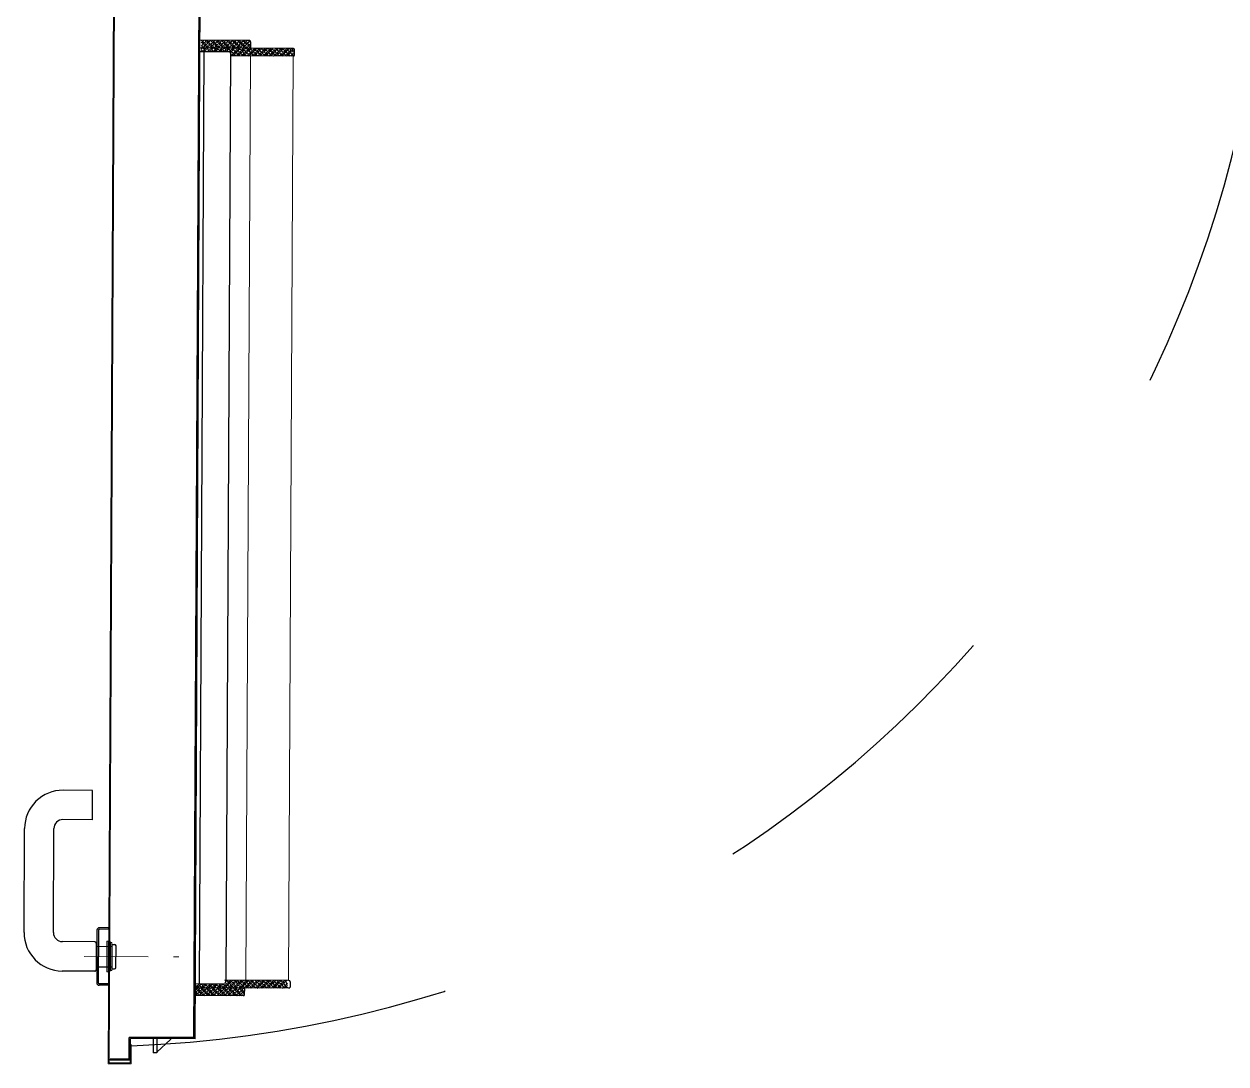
# Model space of a CAD drawing. Header units: centimetres. Extents: x 139057 to 200038, y 34824 to 80516.
# Drawn here: x 176665.3 to 176759.3, y 52614.2 to 52695.5 of the extents above; entities that cross this region are included whole.
import ezdxf

# ---------------------------------------------------------------- set-up
doc = ezdxf.new("R2010")
doc.units = ezdxf.units.CM
doc.header["$LTSCALE"] = 100
doc.linetypes.add('DASHDOT', pattern=[2.35, 1.25, -0.5, 0.1, -0.5])
doc.linetypes.add('HIDDEN', pattern=[0.5, 0.25, -0.25])
for name, color, linetype in [('1', 7, 'Continuous'), ('A-SI-PORTE', 5, 'Continuous'), ('CAMPITURE', 8, 'Continuous'), ('Layer1', 7, 'Continuous'), ('Layer5', 2, 'Continuous')]:
    doc.layers.add(name, color=color, linetype=linetype)
for name, color, linetype, lineweight in [('2', 8, 'HIDDEN', 18), ('4', 7, 'Continuous', 20), ('6', 2, 'Continuous', 20)]:
    doc.layers.add(name, color=color, linetype=linetype, lineweight=lineweight)

# ---------------------------------------------------------------- blocks, each defined once
blk = doc.blocks.new('150 doppia anta')
at = {"layer": 'CAMPITURE'}
h = blk.add_hatch(dxfattribs=at)
h.set_pattern_fill('JIS_STN_1E', color=256, scale=2, angle=-90, style=0)
h.set_pattern_definition([(45, (22208.8915, -28273.1046), (1.41421356, -1.41421356), []), (45, (22208.8915, -28271.6946), (1.41421356, -1.41421356), [2, -1])])
edge = h.paths.add_edge_path()
edge.add_arc((-38964.31, -25420.76), 1, 360, 450, ccw=False)
edge.add_line((-38963.31, -25420.76), (-38963.31, -25425.76))
edge.add_line((-38963.31, -25425.76), (-39001.85, -25425.76))
edge.add_line((-39001.85, -25425.76), (-39001.85, -25419.76))
edge.add_line((-39001.85, -25419.76), (-38964.31, -25419.76))
h = blk.add_hatch(dxfattribs=at)
h.set_pattern_fill('JIS_STN_1E', color=256, scale=2, style=0)
h.set_pattern_definition([(315, (22208.8915, -28273.1046), (-1.41421356, -1.41421356), []), (315, (22210.3015, -28273.1046), (-1.41421356, -1.41421356), [2, -1])])
edge = h.paths.add_edge_path()
edge.add_arc((-38930.74, -25430.76), 1, 270, 360, ccw=False)
edge.add_line((-38930.74, -25431.76), (-38978.87, -25431.76))
edge.add_line((-38978.87, -25431.76), (-38978.87, -25428.76))
edge.add_line((-38978.87, -25428.76), (-39001.85, -25428.76))
edge.add_line((-39001.85, -25428.76), (-39001.85, -25425.76))
edge.add_line((-39001.85, -25425.76), (-38929.74, -25425.76))
edge.add_line((-38929.74, -25425.76), (-38929.74, -25430.76))
h = blk.add_hatch(dxfattribs=at)
h.set_pattern_fill('JIS_STN_1E', color=256, scale=2, style=0)
h.set_pattern_definition([(315, (22208.0014, -28020.6083), (-1.41421356, -1.41421356), []), (315, (22209.4114, -28020.6083), (-1.41421356, -1.41421356), [2, -1])])
h.paths.add_polyline_path([(-39002.74, -26161.19), (-39002.74, -26158.19), (-38979.76, -26158.19), (-38979.76, -26155.19), (-38930.63, -26155.19), (-38930.63, -26161.19)])
h = blk.add_hatch(dxfattribs=at)
h.set_pattern_fill('JIS_STN_1E', color=256, scale=2, angle=-90, style=0)
h.set_pattern_definition([(45, (22208.0014, -28020.6083), (1.41421356, -1.41421356), []), (45, (22208.0014, -28019.1983), (1.41421356, -1.41421356), [2, -1])])
edge = h.paths.add_edge_path()
edge.add_arc((-38965.2, -26166.19), 1, 270, 360, ccw=False)
edge.add_line((-38965.2, -26167.19), (-39002.74, -26167.19))
edge.add_line((-39002.74, -26167.19), (-39002.74, -26161.19))
edge.add_line((-39002.74, -26161.19), (-38964.2, -26161.19))
edge.add_line((-38964.2, -26161.19), (-38964.2, -26166.19))
at = {"layer": '1', "linetype": 'Continuous', "ltscale": 10}
for p, q in [((-39003.65, -26201), (-39003.65, -25356.62)), ((-39002.85, -26201), (-39002.85, -25356.08)), ((-38964.31, -25419.76), (-39002.85, -25419.76)), ((-38963.31, -25420.76), (-38963.31, -25425.76)), ((-38929.85, -25425.76), (-39002.85, -25425.76)), ((-38979.87, -25428.76), (-39002.85, -25428.76)), ((-38999.71, -25428.76), (-38999.71, -26158.19)), ((-38978.87, -25429.76), (-38978.87, -26155.19)), ((-38928.85, -25430.76), (-38928.85, -25426.76)), ((-38929.85, -25431.76), (-38978.87, -25431.76)), ((-38979.76, -26158.19), (-39002.74, -26158.19)), ((-38929.74, -26161.19), (-39002.74, -26161.19)), ((-38929.74, -26155.19), (-38979.76, -26155.19)), ((-38964.2, -26166.19), (-38964.2, -26161.19)), ((-38928.74, -26156.19), (-38928.74, -26160.19)), ((-38965.2, -26167.19), (-39002.74, -26167.19)), ((-39054.24, -26217.3), (-39054.24, -26200.2)), ((-39003.54, -26200.2), (-39054.24, -26200.2)), ((-39053.44, -26218.1), (-39053.44, -26201)), ((-39002.74, -26201), (-39053.44, -26201)), ((-39054.24, -26217.3), (-39069.24, -26217.3)), ((-39069.24, -26218.1), (-39069.24, -26217.3)), ((-39053.44, -26218.1), (-39069.24, -26218.1))]:
    blk.add_line(p, q, dxfattribs=at)
at = {"layer": '1', "linetype": 'Continuous'}
for p, q in [((-39083.99, -26007.08), (-39106.99, -26007.08)), ((-39083.99, -26030.08), (-39083.99, -26007.08)), ((-39083.99, -26030.08), (-39106.99, -26030.08)), ((-39136.99, -26118.58), (-39136.99, -26037.08)), ((-39113.99, -26118.58), (-39113.99, -26037.08)), ((-39079.99, -26116.58), (-39079.99, -26157.58)), ((-39078.79, -26116.58), (-39078.79, -26157.58)), ((-39070.99, -26114.58), (-39077.99, -26114.58)), ((-39070.99, -26115.78), (-39077.99, -26115.78)), ((-39070.99, -26114.58), (-39070.99, -26115.78)), ((-39081.49, -26125.58), (-39106.99, -26125.58)), ((-39080.49, -26126.58), (-39080.49, -26147.58)), ((-39080.49, -26129.08), (-39067.99, -26129.08)), ((-39067.99, -26146.58), (-39067.99, -26127.58)), ((-39067.99, -26127.58), (-39065.99, -26127.58)), ((-39064.99, -26145.58), (-39064.99, -26128.58)), ((-39080.49, -26145.08), (-39067.99, -26145.08)), ((-39081.49, -26148.58), (-39106.99, -26148.58)), ((-39067.99, -26146.58), (-39065.99, -26146.58)), ((-39070.99, -26158.38), (-39077.99, -26158.38)), ((-39070.99, -26159.58), (-39077.99, -26159.58)), ((-39070.99, -26158.38), (-39070.99, -26159.58)), ((-39016.81, -26201.2), (-39016.81, -26201)), ((-39016.81, -26201.2), (-39016.81, -26201.2))]:
    blk.add_line(p, q, dxfattribs=at)
at = {"layer": '1', "color": 1, "linetype": 'HIDDEN', "ltscale": 10}
blk.add_arc((-39092.75, -25282.77), 924.85, 272.48587, 0, dxfattribs=at)
at = {"layer": '1', "linetype": 'Continuous', "ltscale": 10}
for centre, start, end in [((-38964.31, -25420.76), 360, 90), ((-38979.87, -25429.76), 0, 90), ((-38929.85, -25426.76), 0, 90), ((-38929.85, -25430.76), 270, 0), ((-38929.74, -26156.19), 0, 90), ((-38929.74, -26160.19), 270, 0), ((-38965.2, -26166.19), 270, 0)]:
    blk.add_arc(centre, 1, start, end, dxfattribs=at)
at = {"layer": '1', "linetype": 'Continuous'}
for centre, radius, start, end in [((-39106.99, -26037.08), 30, 90, 180), ((-39106.99, -26037.08), 7, 90, 180), ((-39077.99, -26116.58), 2, 90, 180), ((-39077.99, -26116.58), 0.8, 90, 180), ((-39106.99, -26118.58), 30, 180, 270), ((-39106.99, -26118.58), 7, 180, 270), ((-39081.49, -26126.58), 1, 0, 90), ((-39065.99, -26128.58), 1, 0, 90), ((-39081.49, -26147.58), 1, 270, 0), ((-39065.99, -26145.58), 1, 270, 0), ((-39077.99, -26157.58), 2, 180, 270), ((-39077.99, -26157.58), 0.8, 180, 270)]:
    blk.add_arc(centre, radius, start, end, dxfattribs=at)
at = {"layer": '2', "linetype": 'Continuous'}
for p, q in [((-39072.08, -26149.08), (-39072.08, -26125.08)), ((-39072.08, -26125.08), (-39071.08, -26125.08)), ((-39071.08, -26149.08), (-39071.08, -26125.08)), ((-39070.72, -26149.08), (-39070.72, -26125.08)), ((-39070.72, -26125.08), (-39069.72, -26125.08)), ((-39069.72, -26149.08), (-39069.72, -26125.08)), ((-39072.08, -26149.08), (-39071.08, -26149.08)), ((-39070.72, -26149.08), (-39069.72, -26149.08))]:
    blk.add_line(p, q, dxfattribs=at)
at = {"layer": '2', "linetype": 'DASHDOT', "ltscale": 0.4}
blk.add_line((-39089.89, -26137.08), (-38997.43, -26137.08), dxfattribs=at)
at = {"layer": '4', "linetype": 'Continuous'}
for p, q in [((-39002.74, -26152.08), (-39002.74, -26122.08)), ((-39080, -26147.08), (-39080, -26127.08))]:
    blk.add_line(p, q, dxfattribs=at)
at = {"layer": '6', "linetype": 'Continuous', "ltscale": 10}
for p, q in [((-39070.74, -25300.07), (-39070.74, -26221.03)), ((-39069.94, -25300.87), (-39069.94, -26220.23)), ((-38963.31, -25431.76), (-38963.31, -26155.19)), ((-38929.85, -25431.76), (-38929.85, -26155.19)), ((-39053.44, -26205.73), (-39053.44, -26220.23)), ((-39052.64, -26205.73), (-39053.44, -26205.73)), ((-39052.64, -26205.73), (-39052.64, -26221.03)), ((-39053.44, -26220.23), (-39069.94, -26220.23)), ((-39052.64, -26221.03), (-39070.74, -26221.03))]:
    blk.add_line(p, q, dxfattribs=at)
at = {"layer": '6', "linetype": 'Continuous'}
for p, q in [((-39069.29, -26148.08), (-39069.29, -26126.08)), ((-39069.29, -26126.08), (-39068.29, -26126.08)), ((-39068.29, -26148.08), (-39068.29, -26126.08)), ((-39069.29, -26148.08), (-39068.29, -26148.08))]:
    blk.add_line(p, q, dxfattribs=at)
at = {"layer": 'Layer1'}
blk.add_line((-39006.09, -26200.2), (-39050.09, -26200.2), dxfattribs=at)
at = {"layer": 'Layer5', "linetype": 'Continuous'}
for p, q in [((-39035.61, -26201.2), (-39035.61, -26212.2)), ((-39032.61, -26201.2), (-39032.61, -26212.2)), ((-39022.11, -26201.2), (-39022.11, -26201.7)), ((-39022.11, -26201.7), (-39032.61, -26211.7)), ((-39032.61, -26212.2), (-39035.61, -26212.2))]:
    blk.add_line(p, q, dxfattribs=at)

msp = doc.modelspace()

# ---------------------------------------------------------------- block references
at = {"layer": 'A-SI-PORTE', "xscale": 0.1, "yscale": 0.1, "zscale": 0.1, "rotation": 359.7163360284765}
msp.add_blockref('150 doppia anta', (180591.846, 55216.892, 0), dxfattribs=at)

doc.saveas('drawing.dxf')
